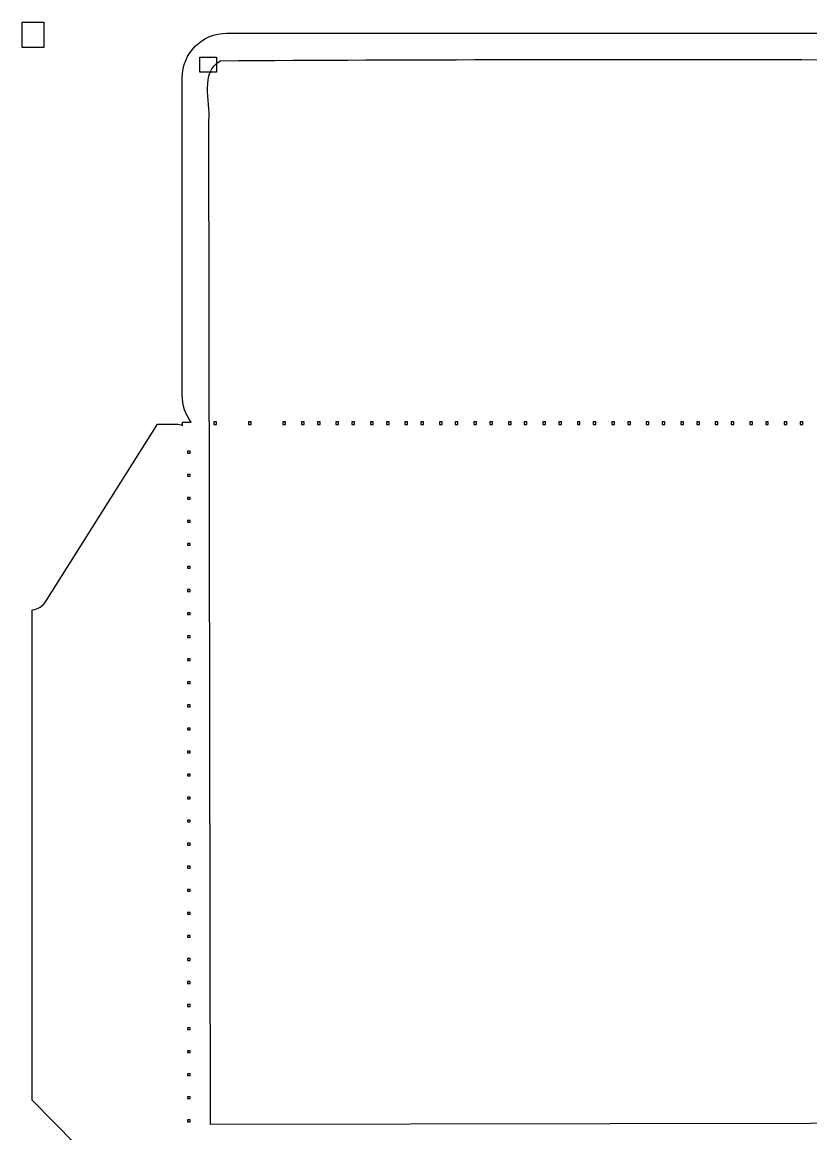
# Model space of a CAD drawing. Header units: centimetres. Extents: x -7.8 to 7.7, y -9.1 to 9.2.
# Drawn here: x -7.84 to 0.02, y -1.87 to 9.21 of the extents above; entities that cross this region are included whole.
import ezdxf

# ---------------------------------------------------------------- set-up
doc = ezdxf.new("R2010")
doc.units = ezdxf.units.CM
doc.header["$MEASUREMENT"] = 0
doc.header["$XCLIPFRAME"] = 0
doc.layers.add('Layer 1', color=7, linetype='Continuous')
picture_1 = doc.add_image_def('image1.jpg', size_in_pixel=(1114, 1310))
picture_2 = doc.add_image_def('image2.jpg', size_in_pixel=(863, 765))

msp = doc.modelspace()

# ---------------------------------------------------------------- linework, layer by layer
at = {"layer": 'Layer 1', "lineweight": 25}
for points, knots in [([(-5.79892, 9.10249), (-6.04622, 9.10249), (-6.2454, 8.90331), (-6.2454, 8.65601), (-6.2454, 8.65601), (-6.2454, 8.65601), (-6.2454, 5.49259), (-6.2454, 5.49259), (-6.2454, 5.49259), (-6.2454, 5.39125), (-6.21176, 5.29781), (-6.15528, 5.22305), (-6.15528, 5.22305), (-6.15528, 5.22305), (-6.24127, 5.22305), (-6.24127, 5.22305), (-6.24127, 5.22305), (-6.24127, 5.22305), (-6.24127, 5.1908), (-6.24127, 5.1908), (-6.24127, 5.1908), (-6.2617, 5.19891), (-6.28406, 5.2032), (-6.30742, 5.2032), (-6.30742, 5.2032), (-6.30742, 5.2032), (-6.49263, 5.2032), (-6.49263, 5.2032), (-6.49263, 5.2032), (-6.49263, 5.2032), (-7.6014, 3.44124), (-7.6014, 3.44124), (-7.6014, 3.44124), (-7.6337, 3.38989), (-7.68538, 3.35868), (-7.74031, 3.35194), (-7.74031, 3.35194), (-7.74031, 3.35194), (-7.74031, -1.53624), (-7.74031, -1.53624), (-7.74031, -1.53624), (-7.74031, -1.53624), (-6.24128, -3.05842), (-6.24128, -3.05842), (-6.24128, -3.05842), (-6.24128, -3.05842), (-6.24128, -3.11134), (-6.24128, -3.11134), (-6.24128, -3.11134), (-6.24128, -3.11134), (-6.1834, -3.11134), (-6.1834, -3.11134), (-6.1834, -3.11134), (-6.22119, -3.16801), (-6.24293, -3.23543), (-6.24293, -3.30895), (-6.24293, -3.30895), (-6.24293, -3.30895), (-6.24293, -8.74614), (-6.24293, -8.74614), (-6.24293, -8.74614), (-6.24293, -8.94398), (-6.08359, -9.1025), (-5.88574, -9.1025), (-5.88574, -9.1025), (-5.88574, -9.1025), (5.90475, -9.1025), (5.90475, -9.1025), (5.90475, -9.1025), (6.10259, -9.1025), (6.26194, -8.94398), (6.26194, -8.74614), (6.26194, -8.74614), (6.26194, -8.74614), (6.26194, -3.30895), (6.26194, -3.30895), (6.26194, -3.30895), (6.26194, -3.23543), (6.2402, -3.16801), (6.20241, -3.11134), (6.20241, -3.11134), (6.20241, -3.11134), (6.26029, -3.11134), (6.26029, -3.11134), (6.26029, -3.11134), (6.26029, -3.11134), (6.26029, -3.03941), (6.26029, -3.03941), (6.26029, -3.03941), (6.26029, -3.03941), (7.7403, -1.53625), (7.7403, -1.53625), (7.7403, -1.53625), (7.7403, -1.53625), (7.7403, 3.35193), (7.7403, 3.35193), (7.7403, 3.35193), (7.68537, 3.35867), (7.63369, 3.38988), (7.60139, 3.44123), (7.60139, 3.44123), (7.60139, 3.44123), (6.49262, 5.20319), (6.49262, 5.20319), (6.49262, 5.20319), (6.49262, 5.20319), (6.30741, 5.20319), (6.30741, 5.20319), (6.30741, 5.20319), (6.29117, 5.20319), (6.27523, 5.20144), (6.26028, 5.1974), (6.26028, 5.1974), (6.26028, 5.1974), (6.26028, 5.22303), (6.26028, 5.22303), (6.26028, 5.22303), (6.26028, 5.22303), (6.17429, 5.22303), (6.17429, 5.22303), (6.17429, 5.22303), (6.23077, 5.2978), (6.26441, 5.39123), (6.26441, 5.49257), (6.26441, 5.49257), (6.26441, 5.49257), (6.26441, 8.65599), (6.26441, 8.65599), (6.26441, 8.65599), (6.26441, 8.90329), (6.06523, 9.10247), (5.81793, 9.10247), (5.81793, 9.10247), (5.81793, 9.10247), (-5.79893, 9.10247), (-5.79893, 9.10247), (-5.79893, 9.10247), (-5.79893, 9.10247), (-5.79892, 9.10249), (-5.79892, 9.10249)], [0, 0, 0, 0, 0.02777778, 0.02777778, 0.02777778, 0.02777778, 0.05555556, 0.05555556, 0.05555556, 0.05555556, 0.08333333, 0.08333333, 0.08333333, 0.08333333, 0.11111111, 0.11111111, 0.11111111, 0.11111111, 0.13888889, 0.13888889, 0.13888889, 0.13888889, 0.16666667, 0.16666667, 0.16666667, 0.16666667, 0.19444444, 0.19444444, 0.19444444, 0.19444444, 0.22222222, 0.22222222, 0.22222222, 0.22222222, 0.25, 0.25, 0.25, 0.25, 0.27777778, 0.27777778, 0.27777778, 0.27777778, 0.30555556, 0.30555556, 0.30555556, 0.30555556, 0.33333333, 0.33333333, 0.33333333, 0.33333333, 0.36111111, 0.36111111, 0.36111111, 0.36111111, 0.38888889, 0.38888889, 0.38888889, 0.38888889, 0.41666667, 0.41666667, 0.41666667, 0.41666667, 0.44444444, 0.44444444, 0.44444444, 0.44444444, 0.47222222, 0.47222222, 0.47222222, 0.47222222, 0.5, 0.5, 0.5, 0.5, 0.52777778, 0.52777778, 0.52777778, 0.52777778, 0.55555556, 0.55555556, 0.55555556, 0.55555556, 0.58333333, 0.58333333, 0.58333333, 0.58333333, 0.61111111, 0.61111111, 0.61111111, 0.61111111, 0.63888889, 0.63888889, 0.63888889, 0.63888889, 0.66666667, 0.66666667, 0.66666667, 0.66666667, 0.69444444, 0.69444444, 0.69444444, 0.69444444, 0.72222222, 0.72222222, 0.72222222, 0.72222222, 0.75, 0.75, 0.75, 0.75, 0.77777778, 0.77777778, 0.77777778, 0.77777778, 0.80555556, 0.80555556, 0.80555556, 0.80555556, 0.83333333, 0.83333333, 0.83333333, 0.83333333, 0.86111111, 0.86111111, 0.86111111, 0.86111111, 0.88888889, 0.88888889, 0.88888889, 0.88888889, 0.91666667, 0.91666667, 0.91666667, 0.91666667, 0.94444444, 0.94444444, 0.94444444, 0.94444444, 1, 1, 1, 1]), ([(5.7642, 8.84618), (5.75411, 8.84641), (5.74369, 8.84599), (5.7336, 8.84535), (5.7336, 8.84535), (1.86846, 8.82205), (-1.99856, 8.85583), (-5.86259, 8.82716), (-5.86259, 8.82716), (-6.07229, 8.70957), (-5.96094, 8.42584), (-5.97917, 8.23268), (-5.97917, 8.23268), (-5.97917, 8.23268), (-5.96263, -1.78015), (-5.96263, -1.78015), (-5.96263, -1.78015), (-5.96263, -1.78015), (5.99571, -1.76113), (5.99571, -1.76113), (5.99571, -1.76113), (5.99571, -1.76113), (5.98826, 8.57333), (5.98826, 8.57333), (5.98826, 8.57333), (5.98636, 8.67845), (5.98477, 8.81559), (5.85349, 8.83295), (5.85349, 8.83295), (5.82424, 8.84071), (5.79445, 8.84547), (5.7642, 8.84618)], [0, 0, 0, 0, 0.11111111, 0.11111111, 0.11111111, 0.11111111, 0.22222222, 0.22222222, 0.22222222, 0.22222222, 0.33333333, 0.33333333, 0.33333333, 0.33333333, 0.44444444, 0.44444444, 0.44444444, 0.44444444, 0.55555556, 0.55555556, 0.55555556, 0.55555556, 0.66666667, 0.66666667, 0.66666667, 0.66666667, 0.77777778, 0.77777778, 0.77777778, 0.77777778, 1, 1, 1, 1]), ([(-5.92873, 5.228), (-5.92873, 5.228), (-5.90227, 5.228), (-5.90227, 5.228), (-5.90227, 5.228), (-5.90227, 5.228), (-5.90227, 5.20154), (-5.90227, 5.20154), (-5.90227, 5.20154), (-5.90227, 5.20154), (-5.92873, 5.20154), (-5.92873, 5.20154), (-5.92873, 5.20154), (-5.92873, 5.20154), (-5.92873, 5.228), (-5.92873, 5.228)], [0, 0, 0, 0, 0.2, 0.2, 0.2, 0.2, 0.4, 0.4, 0.4, 0.4, 0.6, 0.6, 0.6, 0.6, 1, 1, 1, 1]), ([(-5.58478, 5.228), (-5.58478, 5.228), (-5.55832, 5.228), (-5.55832, 5.228), (-5.55832, 5.228), (-5.55832, 5.228), (-5.55832, 5.20154), (-5.55832, 5.20154), (-5.55832, 5.20154), (-5.55832, 5.20154), (-5.58478, 5.20154), (-5.58478, 5.20154), (-5.58478, 5.20154), (-5.58478, 5.20154), (-5.58478, 5.228), (-5.58478, 5.228)], [0, 0, 0, 0, 0.2, 0.2, 0.2, 0.2, 0.4, 0.4, 0.4, 0.4, 0.6, 0.6, 0.6, 0.6, 1, 1, 1, 1]), ([(-5.24082, 5.228), (-5.24082, 5.228), (-5.21436, 5.228), (-5.21436, 5.228), (-5.21436, 5.228), (-5.21436, 5.228), (-5.21436, 5.20154), (-5.21436, 5.20154), (-5.21436, 5.20154), (-5.21436, 5.20154), (-5.24082, 5.20154), (-5.24082, 5.20154), (-5.24082, 5.20154), (-5.24082, 5.20154), (-5.24082, 5.228), (-5.24082, 5.228)], [0, 0, 0, 0, 0.2, 0.2, 0.2, 0.2, 0.4, 0.4, 0.4, 0.4, 0.6, 0.6, 0.6, 0.6, 1, 1, 1, 1]), ([(-5.05561, 5.228), (-5.05561, 5.228), (-5.02915, 5.228), (-5.02915, 5.228), (-5.02915, 5.228), (-5.02915, 5.228), (-5.02915, 5.20154), (-5.02915, 5.20154), (-5.02915, 5.20154), (-5.02915, 5.20154), (-5.05561, 5.20154), (-5.05561, 5.20154), (-5.05561, 5.20154), (-5.05561, 5.20154), (-5.05561, 5.228), (-5.05561, 5.228)], [0, 0, 0, 0, 0.2, 0.2, 0.2, 0.2, 0.4, 0.4, 0.4, 0.4, 0.6, 0.6, 0.6, 0.6, 1, 1, 1, 1]), ([(-4.89686, 5.228), (-4.89686, 5.228), (-4.8704, 5.228), (-4.8704, 5.228), (-4.8704, 5.228), (-4.8704, 5.228), (-4.8704, 5.20154), (-4.8704, 5.20154), (-4.8704, 5.20154), (-4.8704, 5.20154), (-4.89686, 5.20154), (-4.89686, 5.20154), (-4.89686, 5.20154), (-4.89686, 5.20154), (-4.89686, 5.228), (-4.89686, 5.228)], [0, 0, 0, 0, 0.2, 0.2, 0.2, 0.2, 0.4, 0.4, 0.4, 0.4, 0.6, 0.6, 0.6, 0.6, 1, 1, 1, 1]), ([(-4.71165, 5.228), (-4.71165, 5.228), (-4.68519, 5.228), (-4.68519, 5.228), (-4.68519, 5.228), (-4.68519, 5.228), (-4.68519, 5.20154), (-4.68519, 5.20154), (-4.68519, 5.20154), (-4.68519, 5.20154), (-4.71165, 5.20154), (-4.71165, 5.20154), (-4.71165, 5.20154), (-4.71165, 5.20154), (-4.71165, 5.228), (-4.71165, 5.228)], [0, 0, 0, 0, 0.2, 0.2, 0.2, 0.2, 0.4, 0.4, 0.4, 0.4, 0.6, 0.6, 0.6, 0.6, 1, 1, 1, 1]), ([(-4.5529, 5.228), (-4.5529, 5.228), (-4.52644, 5.228), (-4.52644, 5.228), (-4.52644, 5.228), (-4.52644, 5.228), (-4.52644, 5.20154), (-4.52644, 5.20154), (-4.52644, 5.20154), (-4.52644, 5.20154), (-4.5529, 5.20154), (-4.5529, 5.20154), (-4.5529, 5.20154), (-4.5529, 5.20154), (-4.5529, 5.228), (-4.5529, 5.228)], [0, 0, 0, 0, 0.2, 0.2, 0.2, 0.2, 0.4, 0.4, 0.4, 0.4, 0.6, 0.6, 0.6, 0.6, 1, 1, 1, 1]), ([(-4.36769, 5.228), (-4.36769, 5.228), (-4.34123, 5.228), (-4.34123, 5.228), (-4.34123, 5.228), (-4.34123, 5.228), (-4.34123, 5.20154), (-4.34123, 5.20154), (-4.34123, 5.20154), (-4.34123, 5.20154), (-4.36769, 5.20154), (-4.36769, 5.20154), (-4.36769, 5.20154), (-4.36769, 5.20154), (-4.36769, 5.228), (-4.36769, 5.228)], [0, 0, 0, 0, 0.2, 0.2, 0.2, 0.2, 0.4, 0.4, 0.4, 0.4, 0.6, 0.6, 0.6, 0.6, 1, 1, 1, 1]), ([(-4.20894, 5.228), (-4.20894, 5.228), (-4.18248, 5.228), (-4.18248, 5.228), (-4.18248, 5.228), (-4.18248, 5.228), (-4.18248, 5.20154), (-4.18248, 5.20154), (-4.18248, 5.20154), (-4.18248, 5.20154), (-4.20894, 5.20154), (-4.20894, 5.20154), (-4.20894, 5.20154), (-4.20894, 5.20154), (-4.20894, 5.228), (-4.20894, 5.228)], [0, 0, 0, 0, 0.2, 0.2, 0.2, 0.2, 0.4, 0.4, 0.4, 0.4, 0.6, 0.6, 0.6, 0.6, 1, 1, 1, 1]), ([(-4.02373, 5.228), (-4.02373, 5.228), (-3.99728, 5.228), (-3.99728, 5.228), (-3.99728, 5.228), (-3.99728, 5.228), (-3.99728, 5.20154), (-3.99728, 5.20154), (-3.99728, 5.20154), (-3.99728, 5.20154), (-4.02373, 5.20154), (-4.02373, 5.20154), (-4.02373, 5.20154), (-4.02373, 5.20154), (-4.02373, 5.228), (-4.02373, 5.228)], [0, 0, 0, 0, 0.2, 0.2, 0.2, 0.2, 0.4, 0.4, 0.4, 0.4, 0.6, 0.6, 0.6, 0.6, 1, 1, 1, 1]), ([(-3.86498, 5.228), (-3.86498, 5.228), (-3.83852, 5.228), (-3.83852, 5.228), (-3.83852, 5.228), (-3.83852, 5.228), (-3.83852, 5.20154), (-3.83852, 5.20154), (-3.83852, 5.20154), (-3.83852, 5.20154), (-3.86498, 5.20154), (-3.86498, 5.20154), (-3.86498, 5.20154), (-3.86498, 5.20154), (-3.86498, 5.228), (-3.86498, 5.228)], [0, 0, 0, 0, 0.2, 0.2, 0.2, 0.2, 0.4, 0.4, 0.4, 0.4, 0.6, 0.6, 0.6, 0.6, 1, 1, 1, 1]), ([(-3.67978, 5.228), (-3.67978, 5.228), (-3.65332, 5.228), (-3.65332, 5.228), (-3.65332, 5.228), (-3.65332, 5.228), (-3.65332, 5.20154), (-3.65332, 5.20154), (-3.65332, 5.20154), (-3.65332, 5.20154), (-3.67978, 5.20154), (-3.67978, 5.20154), (-3.67978, 5.20154), (-3.67978, 5.20154), (-3.67978, 5.228), (-3.67978, 5.228)], [0, 0, 0, 0, 0.2, 0.2, 0.2, 0.2, 0.4, 0.4, 0.4, 0.4, 0.6, 0.6, 0.6, 0.6, 1, 1, 1, 1]), ([(-3.52103, 5.228), (-3.52103, 5.228), (-3.49457, 5.228), (-3.49457, 5.228), (-3.49457, 5.228), (-3.49457, 5.228), (-3.49457, 5.20154), (-3.49457, 5.20154), (-3.49457, 5.20154), (-3.49457, 5.20154), (-3.52103, 5.20154), (-3.52103, 5.20154), (-3.52103, 5.20154), (-3.52103, 5.20154), (-3.52103, 5.228), (-3.52103, 5.228)], [0, 0, 0, 0, 0.2, 0.2, 0.2, 0.2, 0.4, 0.4, 0.4, 0.4, 0.6, 0.6, 0.6, 0.6, 1, 1, 1, 1]), ([(-3.33582, 5.228), (-3.33582, 5.228), (-3.30936, 5.228), (-3.30936, 5.228), (-3.30936, 5.228), (-3.30936, 5.228), (-3.30936, 5.20154), (-3.30936, 5.20154), (-3.30936, 5.20154), (-3.30936, 5.20154), (-3.33582, 5.20154), (-3.33582, 5.20154), (-3.33582, 5.20154), (-3.33582, 5.20154), (-3.33582, 5.228), (-3.33582, 5.228)], [0, 0, 0, 0, 0.2, 0.2, 0.2, 0.2, 0.4, 0.4, 0.4, 0.4, 0.6, 0.6, 0.6, 0.6, 1, 1, 1, 1]), ([(-3.17707, 5.228), (-3.17707, 5.228), (-3.15061, 5.228), (-3.15061, 5.228), (-3.15061, 5.228), (-3.15061, 5.228), (-3.15061, 5.20154), (-3.15061, 5.20154), (-3.15061, 5.20154), (-3.15061, 5.20154), (-3.17707, 5.20154), (-3.17707, 5.20154), (-3.17707, 5.20154), (-3.17707, 5.20154), (-3.17707, 5.228), (-3.17707, 5.228)], [0, 0, 0, 0, 0.2, 0.2, 0.2, 0.2, 0.4, 0.4, 0.4, 0.4, 0.6, 0.6, 0.6, 0.6, 1, 1, 1, 1]), ([(-2.99186, 5.228), (-2.99186, 5.228), (-2.9654, 5.228), (-2.9654, 5.228), (-2.9654, 5.228), (-2.9654, 5.228), (-2.9654, 5.20154), (-2.9654, 5.20154), (-2.9654, 5.20154), (-2.9654, 5.20154), (-2.99186, 5.20154), (-2.99186, 5.20154), (-2.99186, 5.20154), (-2.99186, 5.20154), (-2.99186, 5.228), (-2.99186, 5.228)], [0, 0, 0, 0, 0.2, 0.2, 0.2, 0.2, 0.4, 0.4, 0.4, 0.4, 0.6, 0.6, 0.6, 0.6, 1, 1, 1, 1]), ([(-2.83311, 5.228), (-2.83311, 5.228), (-2.80665, 5.228), (-2.80665, 5.228), (-2.80665, 5.228), (-2.80665, 5.228), (-2.80665, 5.20154), (-2.80665, 5.20154), (-2.80665, 5.20154), (-2.80665, 5.20154), (-2.83311, 5.20154), (-2.83311, 5.20154), (-2.83311, 5.20154), (-2.83311, 5.20154), (-2.83311, 5.228), (-2.83311, 5.228)], [0, 0, 0, 0, 0.2, 0.2, 0.2, 0.2, 0.4, 0.4, 0.4, 0.4, 0.6, 0.6, 0.6, 0.6, 1, 1, 1, 1]), ([(-2.6479, 5.228), (-2.6479, 5.228), (-2.62144, 5.228), (-2.62144, 5.228), (-2.62144, 5.228), (-2.62144, 5.228), (-2.62144, 5.20154), (-2.62144, 5.20154), (-2.62144, 5.20154), (-2.62144, 5.20154), (-2.6479, 5.20154), (-2.6479, 5.20154), (-2.6479, 5.20154), (-2.6479, 5.20154), (-2.6479, 5.228), (-2.6479, 5.228)], [0, 0, 0, 0, 0.2, 0.2, 0.2, 0.2, 0.4, 0.4, 0.4, 0.4, 0.6, 0.6, 0.6, 0.6, 1, 1, 1, 1]), ([(-2.48915, 5.228), (-2.48915, 5.228), (-2.46269, 5.228), (-2.46269, 5.228), (-2.46269, 5.228), (-2.46269, 5.228), (-2.46269, 5.20154), (-2.46269, 5.20154), (-2.46269, 5.20154), (-2.46269, 5.20154), (-2.48915, 5.20154), (-2.48915, 5.20154), (-2.48915, 5.20154), (-2.48915, 5.20154), (-2.48915, 5.228), (-2.48915, 5.228)], [0, 0, 0, 0, 0.2, 0.2, 0.2, 0.2, 0.4, 0.4, 0.4, 0.4, 0.6, 0.6, 0.6, 0.6, 1, 1, 1, 1]), ([(-2.30394, 5.228), (-2.30394, 5.228), (-2.27748, 5.228), (-2.27748, 5.228), (-2.27748, 5.228), (-2.27748, 5.228), (-2.27748, 5.20154), (-2.27748, 5.20154), (-2.27748, 5.20154), (-2.27748, 5.20154), (-2.30394, 5.20154), (-2.30394, 5.20154), (-2.30394, 5.20154), (-2.30394, 5.20154), (-2.30394, 5.228), (-2.30394, 5.228)], [0, 0, 0, 0, 0.2, 0.2, 0.2, 0.2, 0.4, 0.4, 0.4, 0.4, 0.6, 0.6, 0.6, 0.6, 1, 1, 1, 1]), ([(-2.14519, 5.228), (-2.14519, 5.228), (-2.11873, 5.228), (-2.11873, 5.228), (-2.11873, 5.228), (-2.11873, 5.228), (-2.11873, 5.20154), (-2.11873, 5.20154), (-2.11873, 5.20154), (-2.11873, 5.20154), (-2.14519, 5.20154), (-2.14519, 5.20154), (-2.14519, 5.20154), (-2.14519, 5.20154), (-2.14519, 5.228), (-2.14519, 5.228)], [0, 0, 0, 0, 0.2, 0.2, 0.2, 0.2, 0.4, 0.4, 0.4, 0.4, 0.6, 0.6, 0.6, 0.6, 1, 1, 1, 1]), ([(-1.95998, 5.228), (-1.95998, 5.228), (-1.93353, 5.228), (-1.93353, 5.228), (-1.93353, 5.228), (-1.93353, 5.228), (-1.93353, 5.20154), (-1.93353, 5.20154), (-1.93353, 5.20154), (-1.93353, 5.20154), (-1.95998, 5.20154), (-1.95998, 5.20154), (-1.95998, 5.20154), (-1.95998, 5.20154), (-1.95998, 5.228), (-1.95998, 5.228)], [0, 0, 0, 0, 0.2, 0.2, 0.2, 0.2, 0.4, 0.4, 0.4, 0.4, 0.6, 0.6, 0.6, 0.6, 1, 1, 1, 1]), ([(-1.80123, 5.228), (-1.80123, 5.228), (-1.77477, 5.228), (-1.77477, 5.228), (-1.77477, 5.228), (-1.77477, 5.228), (-1.77477, 5.20154), (-1.77477, 5.20154), (-1.77477, 5.20154), (-1.77477, 5.20154), (-1.80123, 5.20154), (-1.80123, 5.20154), (-1.80123, 5.20154), (-1.80123, 5.20154), (-1.80123, 5.228), (-1.80123, 5.228)], [0, 0, 0, 0, 0.2, 0.2, 0.2, 0.2, 0.4, 0.4, 0.4, 0.4, 0.6, 0.6, 0.6, 0.6, 1, 1, 1, 1]), ([(-1.61603, 5.228), (-1.61603, 5.228), (-1.58957, 5.228), (-1.58957, 5.228), (-1.58957, 5.228), (-1.58957, 5.228), (-1.58957, 5.20154), (-1.58957, 5.20154), (-1.58957, 5.20154), (-1.58957, 5.20154), (-1.61603, 5.20154), (-1.61603, 5.20154), (-1.61603, 5.20154), (-1.61603, 5.20154), (-1.61603, 5.228), (-1.61603, 5.228)], [0, 0, 0, 0, 0.2, 0.2, 0.2, 0.2, 0.4, 0.4, 0.4, 0.4, 0.6, 0.6, 0.6, 0.6, 1, 1, 1, 1]), ([(-1.45728, 5.228), (-1.45728, 5.228), (-1.43082, 5.228), (-1.43082, 5.228), (-1.43082, 5.228), (-1.43082, 5.228), (-1.43082, 5.20154), (-1.43082, 5.20154), (-1.43082, 5.20154), (-1.43082, 5.20154), (-1.45728, 5.20154), (-1.45728, 5.20154), (-1.45728, 5.20154), (-1.45728, 5.20154), (-1.45728, 5.228), (-1.45728, 5.228)], [0, 0, 0, 0, 0.2, 0.2, 0.2, 0.2, 0.4, 0.4, 0.4, 0.4, 0.6, 0.6, 0.6, 0.6, 1, 1, 1, 1]), ([(-1.27207, 5.228), (-1.27207, 5.228), (-1.24561, 5.228), (-1.24561, 5.228), (-1.24561, 5.228), (-1.24561, 5.228), (-1.24561, 5.20154), (-1.24561, 5.20154), (-1.24561, 5.20154), (-1.24561, 5.20154), (-1.27207, 5.20154), (-1.27207, 5.20154), (-1.27207, 5.20154), (-1.27207, 5.20154), (-1.27207, 5.228), (-1.27207, 5.228)], [0, 0, 0, 0, 0.2, 0.2, 0.2, 0.2, 0.4, 0.4, 0.4, 0.4, 0.6, 0.6, 0.6, 0.6, 1, 1, 1, 1]), ([(-1.11332, 5.228), (-1.11332, 5.228), (-1.08686, 5.228), (-1.08686, 5.228), (-1.08686, 5.228), (-1.08686, 5.228), (-1.08686, 5.20154), (-1.08686, 5.20154), (-1.08686, 5.20154), (-1.08686, 5.20154), (-1.11332, 5.20154), (-1.11332, 5.20154), (-1.11332, 5.20154), (-1.11332, 5.20154), (-1.11332, 5.228), (-1.11332, 5.228)], [0, 0, 0, 0, 0.2, 0.2, 0.2, 0.2, 0.4, 0.4, 0.4, 0.4, 0.6, 0.6, 0.6, 0.6, 1, 1, 1, 1]), ([(-0.92811, 5.228), (-0.92811, 5.228), (-0.90165, 5.228), (-0.90165, 5.228), (-0.90165, 5.228), (-0.90165, 5.228), (-0.90165, 5.20154), (-0.90165, 5.20154), (-0.90165, 5.20154), (-0.90165, 5.20154), (-0.92811, 5.20154), (-0.92811, 5.20154), (-0.92811, 5.20154), (-0.92811, 5.20154), (-0.92811, 5.228), (-0.92811, 5.228)], [0, 0, 0, 0, 0.2, 0.2, 0.2, 0.2, 0.4, 0.4, 0.4, 0.4, 0.6, 0.6, 0.6, 0.6, 1, 1, 1, 1]), ([(-0.76936, 5.228), (-0.76936, 5.228), (-0.7429, 5.228), (-0.7429, 5.228), (-0.7429, 5.228), (-0.7429, 5.228), (-0.7429, 5.20154), (-0.7429, 5.20154), (-0.7429, 5.20154), (-0.7429, 5.20154), (-0.76936, 5.20154), (-0.76936, 5.20154), (-0.76936, 5.20154), (-0.76936, 5.20154), (-0.76936, 5.228), (-0.76936, 5.228)], [0, 0, 0, 0, 0.2, 0.2, 0.2, 0.2, 0.4, 0.4, 0.4, 0.4, 0.6, 0.6, 0.6, 0.6, 1, 1, 1, 1]), ([(-0.58415, 5.228), (-0.58415, 5.228), (-0.55769, 5.228), (-0.55769, 5.228), (-0.55769, 5.228), (-0.55769, 5.228), (-0.55769, 5.20154), (-0.55769, 5.20154), (-0.55769, 5.20154), (-0.55769, 5.20154), (-0.58415, 5.20154), (-0.58415, 5.20154), (-0.58415, 5.20154), (-0.58415, 5.20154), (-0.58415, 5.228), (-0.58415, 5.228)], [0, 0, 0, 0, 0.2, 0.2, 0.2, 0.2, 0.4, 0.4, 0.4, 0.4, 0.6, 0.6, 0.6, 0.6, 1, 1, 1, 1]), ([(-0.4254, 5.228), (-0.4254, 5.228), (-0.39894, 5.228), (-0.39894, 5.228), (-0.39894, 5.228), (-0.39894, 5.228), (-0.39894, 5.20154), (-0.39894, 5.20154), (-0.39894, 5.20154), (-0.39894, 5.20154), (-0.4254, 5.20154), (-0.4254, 5.20154), (-0.4254, 5.20154), (-0.4254, 5.20154), (-0.4254, 5.228), (-0.4254, 5.228)], [0, 0, 0, 0, 0.2, 0.2, 0.2, 0.2, 0.4, 0.4, 0.4, 0.4, 0.6, 0.6, 0.6, 0.6, 1, 1, 1, 1]), ([(-0.24019, 5.228), (-0.24019, 5.228), (-0.21373, 5.228), (-0.21373, 5.228), (-0.21373, 5.228), (-0.21373, 5.228), (-0.21373, 5.20154), (-0.21373, 5.20154), (-0.21373, 5.20154), (-0.21373, 5.20154), (-0.24019, 5.20154), (-0.24019, 5.20154), (-0.24019, 5.20154), (-0.24019, 5.20154), (-0.24019, 5.228), (-0.24019, 5.228)], [0, 0, 0, 0, 0.2, 0.2, 0.2, 0.2, 0.4, 0.4, 0.4, 0.4, 0.6, 0.6, 0.6, 0.6, 1, 1, 1, 1]), ([(-0.08144, 5.228), (-0.08144, 5.228), (-0.05498, 5.228), (-0.05498, 5.228), (-0.05498, 5.228), (-0.05498, 5.228), (-0.05498, 5.20154), (-0.05498, 5.20154), (-0.05498, 5.20154), (-0.05498, 5.20154), (-0.08144, 5.20154), (-0.08144, 5.20154), (-0.08144, 5.20154), (-0.08144, 5.20154), (-0.08144, 5.228), (-0.08144, 5.228)], [0, 0, 0, 0, 0.2, 0.2, 0.2, 0.2, 0.4, 0.4, 0.4, 0.4, 0.6, 0.6, 0.6, 0.6, 1, 1, 1, 1]), ([(-6.19249, 4.93283), (-6.19249, 4.93283), (-6.16603, 4.93283), (-6.16603, 4.93283), (-6.16603, 4.93283), (-6.16603, 4.93283), (-6.16603, 4.91547), (-6.16603, 4.91547), (-6.16603, 4.91547), (-6.16603, 4.91547), (-6.19249, 4.91547), (-6.19249, 4.91547), (-6.19249, 4.91547), (-6.19249, 4.91547), (-6.19249, 4.93283), (-6.19249, 4.93283)], [0, 0, 0, 0, 0.2, 0.2, 0.2, 0.2, 0.4, 0.4, 0.4, 0.4, 0.6, 0.6, 0.6, 0.6, 1, 1, 1, 1]), ([(-6.19249, 4.70297), (-6.19249, 4.70297), (-6.16603, 4.70297), (-6.16603, 4.70297), (-6.16603, 4.70297), (-6.16603, 4.70297), (-6.16603, 4.68561), (-6.16603, 4.68561), (-6.16603, 4.68561), (-6.16603, 4.68561), (-6.19249, 4.68561), (-6.19249, 4.68561), (-6.19249, 4.68561), (-6.19249, 4.68561), (-6.19249, 4.70297), (-6.19249, 4.70297)], [0, 0, 0, 0, 0.2, 0.2, 0.2, 0.2, 0.4, 0.4, 0.4, 0.4, 0.6, 0.6, 0.6, 0.6, 1, 1, 1, 1]), ([(-6.19249, 4.47311), (-6.19249, 4.47311), (-6.16603, 4.47311), (-6.16603, 4.47311), (-6.16603, 4.47311), (-6.16603, 4.47311), (-6.16603, 4.45575), (-6.16603, 4.45575), (-6.16603, 4.45575), (-6.16603, 4.45575), (-6.19249, 4.45575), (-6.19249, 4.45575), (-6.19249, 4.45575), (-6.19249, 4.45575), (-6.19249, 4.47311), (-6.19249, 4.47311)], [0, 0, 0, 0, 0.2, 0.2, 0.2, 0.2, 0.4, 0.4, 0.4, 0.4, 0.6, 0.6, 0.6, 0.6, 1, 1, 1, 1]), ([(-6.19249, 4.24326), (-6.19249, 4.24326), (-6.16603, 4.24326), (-6.16603, 4.24326), (-6.16603, 4.24326), (-6.16603, 4.24326), (-6.16603, 4.2259), (-6.16603, 4.2259), (-6.16603, 4.2259), (-6.16603, 4.2259), (-6.19249, 4.2259), (-6.19249, 4.2259), (-6.19249, 4.2259), (-6.19249, 4.2259), (-6.19249, 4.24326), (-6.19249, 4.24326)], [0, 0, 0, 0, 0.2, 0.2, 0.2, 0.2, 0.4, 0.4, 0.4, 0.4, 0.6, 0.6, 0.6, 0.6, 1, 1, 1, 1]), ([(-6.19249, 4.0134), (-6.19249, 4.0134), (-6.16603, 4.0134), (-6.16603, 4.0134), (-6.16603, 4.0134), (-6.16603, 4.0134), (-6.16603, 3.99604), (-6.16603, 3.99604), (-6.16603, 3.99604), (-6.16603, 3.99604), (-6.19249, 3.99604), (-6.19249, 3.99604), (-6.19249, 3.99604), (-6.19249, 3.99604), (-6.19249, 4.0134), (-6.19249, 4.0134)], [0, 0, 0, 0, 0.2, 0.2, 0.2, 0.2, 0.4, 0.4, 0.4, 0.4, 0.6, 0.6, 0.6, 0.6, 1, 1, 1, 1]), ([(-6.19249, 3.78354), (-6.19249, 3.78354), (-6.16603, 3.78354), (-6.16603, 3.78354), (-6.16603, 3.78354), (-6.16603, 3.78354), (-6.16603, 3.76618), (-6.16603, 3.76618), (-6.16603, 3.76618), (-6.16603, 3.76618), (-6.19249, 3.76618), (-6.19249, 3.76618), (-6.19249, 3.76618), (-6.19249, 3.76618), (-6.19249, 3.78354), (-6.19249, 3.78354)], [0, 0, 0, 0, 0.2, 0.2, 0.2, 0.2, 0.4, 0.4, 0.4, 0.4, 0.6, 0.6, 0.6, 0.6, 1, 1, 1, 1]), ([(-6.19249, 3.55368), (-6.19249, 3.55368), (-6.16603, 3.55368), (-6.16603, 3.55368), (-6.16603, 3.55368), (-6.16603, 3.55368), (-6.16603, 3.53632), (-6.16603, 3.53632), (-6.16603, 3.53632), (-6.16603, 3.53632), (-6.19249, 3.53632), (-6.19249, 3.53632), (-6.19249, 3.53632), (-6.19249, 3.53632), (-6.19249, 3.55368), (-6.19249, 3.55368)], [0, 0, 0, 0, 0.2, 0.2, 0.2, 0.2, 0.4, 0.4, 0.4, 0.4, 0.6, 0.6, 0.6, 0.6, 1, 1, 1, 1]), ([(-6.19249, 3.32383), (-6.19249, 3.32383), (-6.16603, 3.32383), (-6.16603, 3.32383), (-6.16603, 3.32383), (-6.16603, 3.32383), (-6.16603, 3.30564), (-6.16603, 3.30564), (-6.16603, 3.30564), (-6.16603, 3.30564), (-6.19249, 3.30564), (-6.19249, 3.30564), (-6.19249, 3.30564), (-6.19249, 3.30564), (-6.19249, 3.32383), (-6.19249, 3.32383)], [0, 0, 0, 0, 0.2, 0.2, 0.2, 0.2, 0.4, 0.4, 0.4, 0.4, 0.6, 0.6, 0.6, 0.6, 1, 1, 1, 1]), ([(-6.19249, 3.09397), (-6.19249, 3.09397), (-6.16603, 3.09397), (-6.16603, 3.09397), (-6.16603, 3.09397), (-6.16603, 3.09397), (-6.16603, 3.07578), (-6.16603, 3.07578), (-6.16603, 3.07578), (-6.16603, 3.07578), (-6.19249, 3.07578), (-6.19249, 3.07578), (-6.19249, 3.07578), (-6.19249, 3.07578), (-6.19249, 3.09397), (-6.19249, 3.09397)], [0, 0, 0, 0, 0.2, 0.2, 0.2, 0.2, 0.4, 0.4, 0.4, 0.4, 0.6, 0.6, 0.6, 0.6, 1, 1, 1, 1]), ([(-6.19249, 2.86411), (-6.19249, 2.86411), (-6.16603, 2.86411), (-6.16603, 2.86411), (-6.16603, 2.86411), (-6.16603, 2.86411), (-6.16603, 2.84592), (-6.16603, 2.84592), (-6.16603, 2.84592), (-6.16603, 2.84592), (-6.19249, 2.84592), (-6.19249, 2.84592), (-6.19249, 2.84592), (-6.19249, 2.84592), (-6.19249, 2.86411), (-6.19249, 2.86411)], [0, 0, 0, 0, 0.2, 0.2, 0.2, 0.2, 0.4, 0.4, 0.4, 0.4, 0.6, 0.6, 0.6, 0.6, 1, 1, 1, 1]), ([(-6.19249, 2.63426), (-6.19249, 2.63426), (-6.16603, 2.63426), (-6.16603, 2.63426), (-6.16603, 2.63426), (-6.16603, 2.63426), (-6.16603, 2.61607), (-6.16603, 2.61607), (-6.16603, 2.61607), (-6.16603, 2.61607), (-6.19249, 2.61607), (-6.19249, 2.61607), (-6.19249, 2.61607), (-6.19249, 2.61607), (-6.19249, 2.63426), (-6.19249, 2.63426)], [0, 0, 0, 0, 0.2, 0.2, 0.2, 0.2, 0.4, 0.4, 0.4, 0.4, 0.6, 0.6, 0.6, 0.6, 1, 1, 1, 1]), ([(-6.19249, 2.4044), (-6.19249, 2.4044), (-6.16603, 2.4044), (-6.16603, 2.4044), (-6.16603, 2.4044), (-6.16603, 2.4044), (-6.16603, 2.38621), (-6.16603, 2.38621), (-6.16603, 2.38621), (-6.16603, 2.38621), (-6.19249, 2.38621), (-6.19249, 2.38621), (-6.19249, 2.38621), (-6.19249, 2.38621), (-6.19249, 2.4044), (-6.19249, 2.4044)], [0, 0, 0, 0, 0.2, 0.2, 0.2, 0.2, 0.4, 0.4, 0.4, 0.4, 0.6, 0.6, 0.6, 0.6, 1, 1, 1, 1]), ([(-6.19249, 2.17372), (-6.19249, 2.17372), (-6.16603, 2.17372), (-6.16603, 2.17372), (-6.16603, 2.17372), (-6.16603, 2.17372), (-6.16603, 2.15636), (-6.16603, 2.15636), (-6.16603, 2.15636), (-6.16603, 2.15636), (-6.19249, 2.15636), (-6.19249, 2.15636), (-6.19249, 2.15636), (-6.19249, 2.15636), (-6.19249, 2.17372), (-6.19249, 2.17372)], [0, 0, 0, 0, 0.2, 0.2, 0.2, 0.2, 0.4, 0.4, 0.4, 0.4, 0.6, 0.6, 0.6, 0.6, 1, 1, 1, 1]), ([(-6.19249, 1.94386), (-6.19249, 1.94386), (-6.16603, 1.94386), (-6.16603, 1.94386), (-6.16603, 1.94386), (-6.16603, 1.94386), (-6.16603, 1.9265), (-6.16603, 1.9265), (-6.16603, 1.9265), (-6.16603, 1.9265), (-6.19249, 1.9265), (-6.19249, 1.9265), (-6.19249, 1.9265), (-6.19249, 1.9265), (-6.19249, 1.94386), (-6.19249, 1.94386)], [0, 0, 0, 0, 0.2, 0.2, 0.2, 0.2, 0.4, 0.4, 0.4, 0.4, 0.6, 0.6, 0.6, 0.6, 1, 1, 1, 1]), ([(-6.19249, 1.714), (-6.19249, 1.714), (-6.16603, 1.714), (-6.16603, 1.714), (-6.16603, 1.714), (-6.16603, 1.714), (-6.16603, 1.69664), (-6.16603, 1.69664), (-6.16603, 1.69664), (-6.16603, 1.69664), (-6.19249, 1.69664), (-6.19249, 1.69664), (-6.19249, 1.69664), (-6.19249, 1.69664), (-6.19249, 1.714), (-6.19249, 1.714)], [0, 0, 0, 0, 0.2, 0.2, 0.2, 0.2, 0.4, 0.4, 0.4, 0.4, 0.6, 0.6, 0.6, 0.6, 1, 1, 1, 1]), ([(-6.19249, 1.48415), (-6.19249, 1.48415), (-6.16603, 1.48415), (-6.16603, 1.48415), (-6.16603, 1.48415), (-6.16603, 1.48415), (-6.16603, 1.46679), (-6.16603, 1.46679), (-6.16603, 1.46679), (-6.16603, 1.46679), (-6.19249, 1.46679), (-6.19249, 1.46679), (-6.19249, 1.46679), (-6.19249, 1.46679), (-6.19249, 1.48415), (-6.19249, 1.48415)], [0, 0, 0, 0, 0.2, 0.2, 0.2, 0.2, 0.4, 0.4, 0.4, 0.4, 0.6, 0.6, 0.6, 0.6, 1, 1, 1, 1]), ([(-6.19249, 1.25429), (-6.19249, 1.25429), (-6.16603, 1.25429), (-6.16603, 1.25429), (-6.16603, 1.25429), (-6.16603, 1.25429), (-6.16603, 1.23693), (-6.16603, 1.23693), (-6.16603, 1.23693), (-6.16603, 1.23693), (-6.19249, 1.23693), (-6.19249, 1.23693), (-6.19249, 1.23693), (-6.19249, 1.23693), (-6.19249, 1.25429), (-6.19249, 1.25429)], [0, 0, 0, 0, 0.2, 0.2, 0.2, 0.2, 0.4, 0.4, 0.4, 0.4, 0.6, 0.6, 0.6, 0.6, 1, 1, 1, 1]), ([(-6.19249, 1.02443), (-6.19249, 1.02443), (-6.16603, 1.02443), (-6.16603, 1.02443), (-6.16603, 1.02443), (-6.16603, 1.02443), (-6.16603, 1.00707), (-6.16603, 1.00707), (-6.16603, 1.00707), (-6.16603, 1.00707), (-6.19249, 1.00707), (-6.19249, 1.00707), (-6.19249, 1.00707), (-6.19249, 1.00707), (-6.19249, 1.02443), (-6.19249, 1.02443)], [0, 0, 0, 0, 0.2, 0.2, 0.2, 0.2, 0.4, 0.4, 0.4, 0.4, 0.6, 0.6, 0.6, 0.6, 1, 1, 1, 1]), ([(-6.19249, 0.79458), (-6.19249, 0.79458), (-6.16603, 0.79458), (-6.16603, 0.79458), (-6.16603, 0.79458), (-6.16603, 0.79458), (-6.16603, 0.77722), (-6.16603, 0.77722), (-6.16603, 0.77722), (-6.16603, 0.77722), (-6.19249, 0.77722), (-6.19249, 0.77722), (-6.19249, 0.77722), (-6.19249, 0.77722), (-6.19249, 0.79458), (-6.19249, 0.79458)], [0, 0, 0, 0, 0.2, 0.2, 0.2, 0.2, 0.4, 0.4, 0.4, 0.4, 0.6, 0.6, 0.6, 0.6, 1, 1, 1, 1]), ([(-6.19249, 0.56472), (-6.19249, 0.56472), (-6.16603, 0.56472), (-6.16603, 0.56472), (-6.16603, 0.56472), (-6.16603, 0.56472), (-6.16603, 0.54736), (-6.16603, 0.54736), (-6.16603, 0.54736), (-6.16603, 0.54736), (-6.19249, 0.54736), (-6.19249, 0.54736), (-6.19249, 0.54736), (-6.19249, 0.54736), (-6.19249, 0.56472), (-6.19249, 0.56472)], [0, 0, 0, 0, 0.2, 0.2, 0.2, 0.2, 0.4, 0.4, 0.4, 0.4, 0.6, 0.6, 0.6, 0.6, 1, 1, 1, 1]), ([(-6.19249, 0.33486), (-6.19249, 0.33486), (-6.16603, 0.33486), (-6.16603, 0.33486), (-6.16603, 0.33486), (-6.16603, 0.33486), (-6.16603, 0.31667), (-6.16603, 0.31667), (-6.16603, 0.31667), (-6.16603, 0.31667), (-6.19249, 0.31667), (-6.19249, 0.31667), (-6.19249, 0.31667), (-6.19249, 0.31667), (-6.19249, 0.33486), (-6.19249, 0.33486)], [0, 0, 0, 0, 0.2, 0.2, 0.2, 0.2, 0.4, 0.4, 0.4, 0.4, 0.6, 0.6, 0.6, 0.6, 1, 1, 1, 1]), ([(-6.19249, 0.10501), (-6.19249, 0.10501), (-6.16603, 0.10501), (-6.16603, 0.10501), (-6.16603, 0.10501), (-6.16603, 0.10501), (-6.16603, 0.08682), (-6.16603, 0.08682), (-6.16603, 0.08682), (-6.16603, 0.08682), (-6.19249, 0.08682), (-6.19249, 0.08682), (-6.19249, 0.08682), (-6.19249, 0.08682), (-6.19249, 0.10501), (-6.19249, 0.10501)], [0, 0, 0, 0, 0.2, 0.2, 0.2, 0.2, 0.4, 0.4, 0.4, 0.4, 0.6, 0.6, 0.6, 0.6, 1, 1, 1, 1]), ([(-6.19249, -0.12485), (-6.19249, -0.12485), (-6.16603, -0.12485), (-6.16603, -0.12485), (-6.16603, -0.12485), (-6.16603, -0.12485), (-6.16603, -0.14304), (-6.16603, -0.14304), (-6.16603, -0.14304), (-6.16603, -0.14304), (-6.19249, -0.14304), (-6.19249, -0.14304), (-6.19249, -0.14304), (-6.19249, -0.14304), (-6.19249, -0.12485), (-6.19249, -0.12485)], [0, 0, 0, 0, 0.2, 0.2, 0.2, 0.2, 0.4, 0.4, 0.4, 0.4, 0.6, 0.6, 0.6, 0.6, 1, 1, 1, 1]), ([(-6.19249, -0.35471), (-6.19249, -0.35471), (-6.16603, -0.35471), (-6.16603, -0.35471), (-6.16603, -0.35471), (-6.16603, -0.35471), (-6.16603, -0.3729), (-6.16603, -0.3729), (-6.16603, -0.3729), (-6.16603, -0.3729), (-6.19249, -0.3729), (-6.19249, -0.3729), (-6.19249, -0.3729), (-6.19249, -0.3729), (-6.19249, -0.35471), (-6.19249, -0.35471)], [0, 0, 0, 0, 0.2, 0.2, 0.2, 0.2, 0.4, 0.4, 0.4, 0.4, 0.6, 0.6, 0.6, 0.6, 1, 1, 1, 1]), ([(-6.19249, -0.58456), (-6.19249, -0.58456), (-6.16603, -0.58456), (-6.16603, -0.58456), (-6.16603, -0.58456), (-6.16603, -0.58456), (-6.16603, -0.60275), (-6.16603, -0.60275), (-6.16603, -0.60275), (-6.16603, -0.60275), (-6.19249, -0.60275), (-6.19249, -0.60275), (-6.19249, -0.60275), (-6.19249, -0.60275), (-6.19249, -0.58456), (-6.19249, -0.58456)], [0, 0, 0, 0, 0.2, 0.2, 0.2, 0.2, 0.4, 0.4, 0.4, 0.4, 0.6, 0.6, 0.6, 0.6, 1, 1, 1, 1]), ([(-6.19249, -0.81525), (-6.19249, -0.81525), (-6.16603, -0.81525), (-6.16603, -0.81525), (-6.16603, -0.81525), (-6.16603, -0.81525), (-6.16603, -0.83261), (-6.16603, -0.83261), (-6.16603, -0.83261), (-6.16603, -0.83261), (-6.19249, -0.83261), (-6.19249, -0.83261), (-6.19249, -0.83261), (-6.19249, -0.83261), (-6.19249, -0.81525), (-6.19249, -0.81525)], [0, 0, 0, 0, 0.2, 0.2, 0.2, 0.2, 0.4, 0.4, 0.4, 0.4, 0.6, 0.6, 0.6, 0.6, 1, 1, 1, 1]), ([(-6.19249, -1.0451), (-6.19249, -1.0451), (-6.16603, -1.0451), (-6.16603, -1.0451), (-6.16603, -1.0451), (-6.16603, -1.0451), (-6.16603, -1.06246), (-6.16603, -1.06246), (-6.16603, -1.06246), (-6.16603, -1.06246), (-6.19249, -1.06246), (-6.19249, -1.06246), (-6.19249, -1.06246), (-6.19249, -1.06246), (-6.19249, -1.0451), (-6.19249, -1.0451)], [0, 0, 0, 0, 0.2, 0.2, 0.2, 0.2, 0.4, 0.4, 0.4, 0.4, 0.6, 0.6, 0.6, 0.6, 1, 1, 1, 1]), ([(-6.19249, -1.27496), (-6.19249, -1.27496), (-6.16603, -1.27496), (-6.16603, -1.27496), (-6.16603, -1.27496), (-6.16603, -1.27496), (-6.16603, -1.29232), (-6.16603, -1.29232), (-6.16603, -1.29232), (-6.16603, -1.29232), (-6.19249, -1.29232), (-6.19249, -1.29232), (-6.19249, -1.29232), (-6.19249, -1.29232), (-6.19249, -1.27496), (-6.19249, -1.27496)], [0, 0, 0, 0, 0.2, 0.2, 0.2, 0.2, 0.4, 0.4, 0.4, 0.4, 0.6, 0.6, 0.6, 0.6, 1, 1, 1, 1]), ([(-6.19249, -1.50482), (-6.19249, -1.50482), (-6.16603, -1.50482), (-6.16603, -1.50482), (-6.16603, -1.50482), (-6.16603, -1.50482), (-6.16603, -1.52218), (-6.16603, -1.52218), (-6.16603, -1.52218), (-6.16603, -1.52218), (-6.19249, -1.52218), (-6.19249, -1.52218), (-6.19249, -1.52218), (-6.19249, -1.52218), (-6.19249, -1.50482), (-6.19249, -1.50482)], [0, 0, 0, 0, 0.2, 0.2, 0.2, 0.2, 0.4, 0.4, 0.4, 0.4, 0.6, 0.6, 0.6, 0.6, 1, 1, 1, 1]), ([(-6.19249, -1.73467), (-6.19249, -1.73467), (-6.16603, -1.73467), (-6.16603, -1.73467), (-6.16603, -1.73467), (-6.16603, -1.73467), (-6.16603, -1.75203), (-6.16603, -1.75203), (-6.16603, -1.75203), (-6.16603, -1.75203), (-6.19249, -1.75203), (-6.19249, -1.75203), (-6.19249, -1.75203), (-6.19249, -1.75203), (-6.19249, -1.73467), (-6.19249, -1.73467)], [0, 0, 0, 0, 0.2, 0.2, 0.2, 0.2, 0.4, 0.4, 0.4, 0.4, 0.6, 0.6, 0.6, 0.6, 1, 1, 1, 1])]:
    msp.add_open_spline(points, degree=3, knots=knots, dxfattribs=at)

# ---------------------------------------------------------------- pictures from other files: only their frames are drawn
at = {"layer": 'Layer 1', "color": 0}
image = msp.add_image(picture_1, insert=(-7.74031, -9.1025), size_in_units=(15.47222, 18.19444), dxfattribs=at)
image.set_boundary_path([(-7.7403, -9.1025), (7.7403, 9.1025)])
image.dxf.flags = 3
at = {"layer": 'Layer 1'}
image = msp.add_image(picture_2, insert=(-5.9927, -1.78015), size_in_units=(11.98611, 10.625), dxfattribs=at)
image.set_boundary_path([(-5.9927, -1.7801), (5.9957, 8.8463)])
image.dxf.flags = 3

doc.saveas('drawing.dxf')
